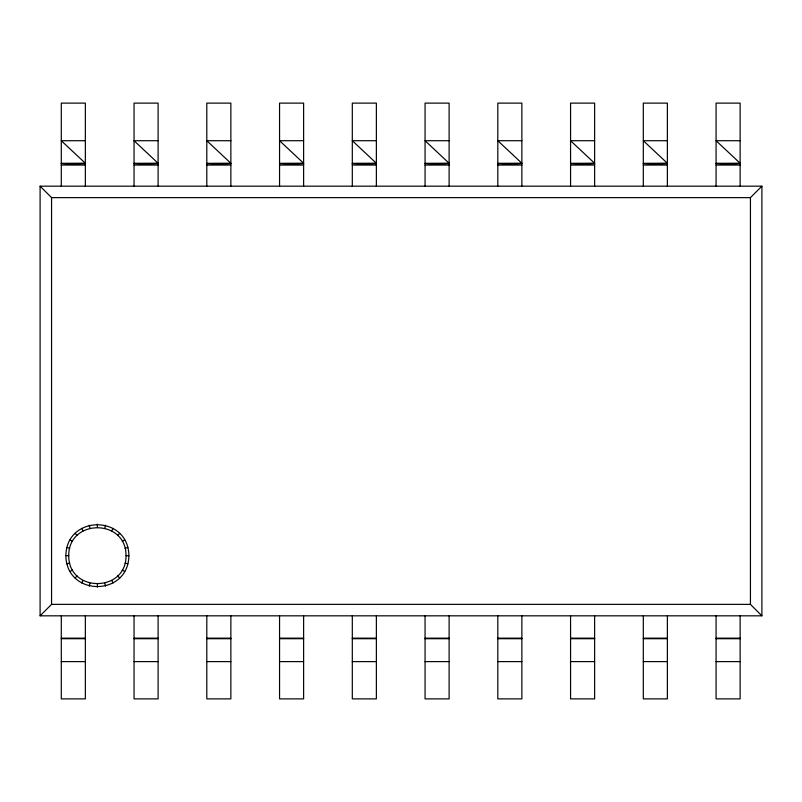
<?xml version="1.0" encoding="UTF-8"?>
<svg xmlns="http://www.w3.org/2000/svg" width="802" height="802" viewBox="0 0 802 802"><rect width="100%" height="100%" fill="white"/><g stroke="black" fill="none" stroke-linecap="round" stroke-linejoin="round"><path stroke-width="1.2" d="M65.874 555.676C66.365 514.523 128.41 514.523 128.891 555.676C128.41 596.818 66.365 596.818 65.874 555.676L68.741 555.676C68.36 592.858 126.405 592.858 126.024 555.676C126.405 518.483 68.36 518.483 68.741 555.676M104.801 528.007L105.543 525.24M89.233 586.102L89.974 583.335M81.634 582.954L83.067 580.478M111.709 530.864L113.142 528.388M75.107 577.951L77.132 575.926M117.643 535.415L119.668 533.39M40.1 615.826L51.559 604.367L750.441 604.367L761.9 615.826L761.9 186.174L40.1 186.174L40.1 615.826L761.9 615.826M40.1 186.174L51.559 197.633L750.441 197.633L761.9 186.174M70.095 571.425L72.581 569.991M122.195 541.35L124.671 539.916M66.957 563.826L69.714 563.084M125.052 548.257L127.819 547.515M61.293 165.052L85.353 165.052L61.293 163.458L85.353 163.267L61.293 140.711L85.353 140.711M134.044 165.052L158.104 165.052L134.044 163.458L158.104 163.267L134.044 140.711L158.104 140.711M206.806 165.052L230.866 165.052L206.806 163.458L230.866 163.267L206.806 140.711L230.866 140.711M279.557 165.052L303.617 165.052L279.557 163.458L303.617 163.267L279.557 140.711L303.617 140.711M352.309 165.052L376.369 165.052L352.309 163.458L376.369 163.267L352.309 140.711L376.369 140.711M425.06 165.052L449.12 165.052L425.06 163.458L449.12 163.267L425.06 140.711L449.12 140.711M497.811 165.052L521.871 165.052L497.811 163.458L521.871 163.267L497.811 140.711L521.871 140.711M570.563 165.052L594.623 165.052L570.563 163.458L594.623 163.267L570.563 140.711L594.623 140.711M643.314 165.052L667.374 165.052L643.314 163.458L667.374 163.267L643.314 140.711L667.374 140.711M716.076 165.052L740.136 165.052L716.076 163.458L740.136 163.267L716.076 140.711L740.136 140.711M126.024 555.676L128.891 555.676M61.293 638.161L85.353 638.161M134.044 638.161L158.104 638.161M206.806 638.161L230.866 638.161M279.557 638.161L303.617 638.161M352.309 638.161L376.369 638.161M425.06 638.161L449.12 638.161M497.811 638.161L521.871 638.161M570.563 638.161L594.623 638.161M643.314 638.161L667.374 638.161M716.076 638.161L740.136 638.161M61.293 638.703L85.353 638.703M134.044 638.703L158.104 638.703M206.806 638.703L230.866 638.703M279.557 638.703L303.617 638.703M352.309 638.703L376.369 638.703M425.06 638.703L449.12 638.703M497.811 638.703L521.871 638.703M570.563 638.703L594.623 638.703M643.314 638.703L667.374 638.703M716.076 638.703L740.136 638.703M61.293 661.61L85.353 661.61M134.044 661.61L158.104 661.61M206.806 661.61L230.866 661.61M279.557 661.61L303.617 661.61M352.309 661.61L376.369 661.61M425.06 661.61L449.12 661.61M497.811 661.61L521.871 661.61M570.563 661.61L594.623 661.61M643.314 661.61L667.374 661.61M716.076 661.61L740.136 661.61M716.076 163.458L740.136 163.538M643.314 163.458L667.374 163.538M570.563 163.458L594.623 163.538M497.811 163.458L521.871 163.538M425.06 163.458L449.12 163.538M352.309 163.458L376.369 163.538M279.557 163.458L303.617 163.538M206.806 163.458L230.866 163.538M134.044 163.458L158.104 163.538M61.293 163.458L85.353 163.538M66.957 547.515L69.714 548.257M125.052 563.084L127.819 563.826M70.095 539.916L72.581 541.35M122.195 569.991L124.671 571.425M75.107 533.39L77.132 535.415M117.643 575.926L119.668 577.951M81.634 528.388L83.067 530.864M111.709 580.478L113.142 582.954M89.233 525.24L89.974 528.007M104.801 583.335L105.543 586.102M750.441 197.633L750.441 604.367M740.136 186.174L740.136 103.117L716.076 103.117L716.076 186.174M740.136 615.826L740.136 698.883L716.076 698.883L716.076 615.826M667.374 186.174L667.374 103.117L643.314 103.117L643.314 186.174M667.374 615.826L667.374 698.883L643.314 698.883L643.314 615.826M594.623 186.174L594.623 103.117L570.563 103.117L570.563 186.174M594.623 615.826L594.623 698.883L570.563 698.883L570.563 615.826M521.871 186.174L521.871 103.117L497.811 103.117L497.811 186.174M521.871 615.826L521.871 698.883L497.811 698.883L497.811 615.826M449.12 186.174L449.12 103.117L425.06 103.117L425.06 186.174M449.12 615.826L449.12 698.883L425.06 698.883L425.06 615.826M376.369 186.174L376.369 103.117L352.309 103.117L352.309 186.174M376.369 615.826L376.369 698.883L352.309 698.883L352.309 615.826M303.617 186.174L303.617 103.117L279.557 103.117L279.557 186.174M303.617 615.826L303.617 698.883L279.557 698.883L279.557 615.826M230.866 186.174L230.866 103.117L206.806 103.117L206.806 186.174M230.866 615.826L230.866 698.883L206.806 698.883L206.806 615.826M158.104 186.174L158.104 103.117L134.044 103.117L134.044 186.174M158.104 615.826L158.104 698.883L134.044 698.883L134.044 615.826M97.383 524.167L97.383 527.024M97.383 584.317L97.383 587.174M85.353 186.174L85.353 103.117L61.293 103.117L61.293 186.174M85.353 615.826L85.353 698.883L61.293 698.883L61.293 615.826M51.559 197.633L51.559 604.367"/></g></svg>
